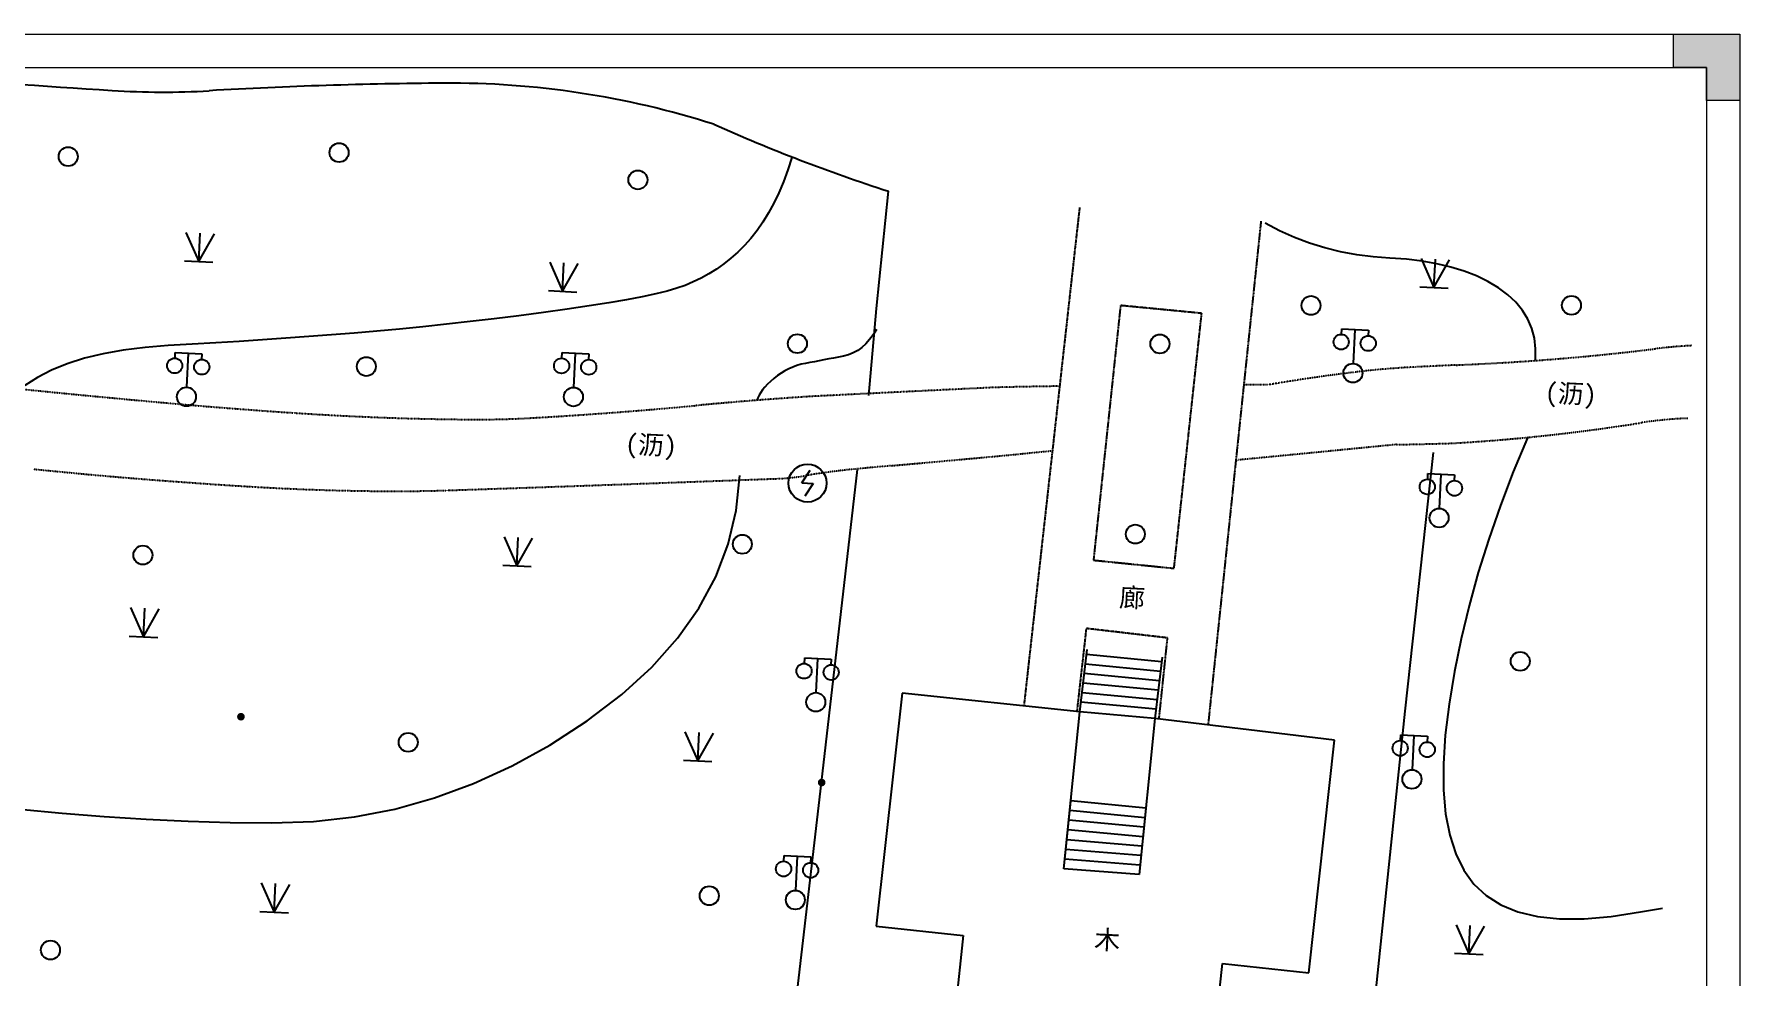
# Model space of a CAD drawing. Header units: millimetres. Extents: x 4 to 2106212, y -117026 to 198097.
# Drawn here: x 944542 to 1034251, y -62681 to -13075 of the extents above; entities that cross this region are included whole.
import ezdxf
from ezdxf.enums import TextEntityAlignment as Align

# ---------------------------------------------------------------- set-up
doc = ezdxf.new("R2010")
doc.units = ezdxf.units.MM
doc.linetypes.add('X32', pattern=[1.5, 1, -0.5])
doc.linetypes.add('X6', pattern=[2, 1, -1])
doc.layers.add('图框', color=7, linetype='Continuous', lineweight=13)
doc.layers.add('粗实线', color=7, linetype='Continuous')
doc.styles.add('宋体', font='')
doc.styles.get('宋体').set_extended_font_data('SimSun')

# ---------------------------------------------------------------- blocks, each defined once
blk = doc.blocks.new('GW-TK')
at = {"layer": '图框', "linetype": 'Continuous', "lineweight": 0}
h = blk.add_hatch(color=256, dxfattribs=at)
h.dxf.hatch_style = 1
h.paths.add_polyline_path([(927593.55, 464715.01), (927593.55, 464710.01), (927598.55, 464710.01), (927598.55, 464705.01), (927603.55, 464705.01), (927603.55, 464715.01)])
at = {"layer": '图框'}
for points in [[(927183.55, 464715.01), (927603.55, 464715.01), (927603.55, 464418.01), (927183.55, 464418.01)], [(927188.55, 464710.01), (927598.55, 464710.01), (927598.55, 464423.01), (927188.55, 464423.01)]]:
    blk.add_lwpolyline(points, close=True, dxfattribs=at)
at = {"layer": '图框', "linetype": 'Continuous', "lineweight": 0}
blk.add_lwpolyline([(927598.55, 464705.01), (927598.55, 464710.01), (927593.55, 464710.01), (927593.55, 464715.01), (927603.55, 464715.01), (927603.55, 464705.01)], close=True, dxfattribs=at)
blk = doc.blocks.new('jytkjyk')
at = {"layer": '粗实线', "color": 252, "linetype": 'Continuous'}
for p, q in [((520511, 183981, 15000), (520304, 183327, 15000)), ((520520, 184016, 15000), (520511, 183981, 15000)), ((520304, 183327, 15000), (520074, 182711, 15000)), ((519824, 182131, 15000), (519560, 181584, 15000)), ((520074, 182711, 15000), (519824, 182131, 15000)), ((519560, 181584, 15000), (519281, 181070, 15000)), ((518988, 180589, 15000), (518680, 180142, 15000)), ((519281, 181070, 15000), (518988, 180589, 15000)), ((546162, 180127, 14000), (545403, 180523, 14000)), ((518357, 179728, 15000), (518020, 179347, 15000)), ((518680, 180142, 15000), (518357, 179728, 15000)), ((546939, 179780, 14000), (546162, 180127, 14000)), ((547733, 179479, 14000), (546939, 179780, 14000)), ((548545, 179227, 14000), (547733, 179479, 14000)), ((517303, 178680, 15000), (516928, 178384, 15000)), ((517668, 178999, 15000), (517303, 178680, 15000)), ((518020, 179347, 15000), (517668, 178999, 15000)), ((549374, 179021, 14000), (548545, 179227, 14000)), ((550221, 178863, 14000), (549374, 179021, 14000)), ((551086, 178753, 14000), (550221, 178863, 14000)), ((551968, 178690, 14000), (551086, 178753, 14000)), ((552837, 178631, 14000), (551968, 178690, 14000)), ((553661, 178533, 14000), (552837, 178631, 14000)), ((554441, 178397, 14000), (553661, 178533, 14000)), ((515739, 177638, 15000), (515322, 177436, 15000)), ((516146, 177863, 15000), (515739, 177638, 15000)), ((516542, 178112, 15000), (516146, 177863, 15000)), ((516928, 178384, 15000), (516542, 178112, 15000)), ((555176, 178221, 14000), (554441, 178397, 14000)), ((555866, 178006, 14000), (555176, 178221, 14000)), ((556512, 177753, 14000), (555866, 178006, 14000)), ((557113, 177460, 14000), (556512, 177753, 14000)), ((513351, 176810, 15000), (512637, 176657, 15000)), ((513957, 176959, 15000), (513351, 176810, 15000)), ((514455, 177104, 15000), (513957, 176959, 15000)), ((514893, 177258, 15000), (514455, 177104, 15000)), ((515322, 177436, 15000), (514893, 177258, 15000)), ((557669, 177128, 14000), (557113, 177460, 14000)), ((558167, 176762, 14000), (557669, 177128, 14000)), ((558592, 176365, 14000), (558167, 176762, 14000)), ((507449, 175831, 15000), (506149, 175661, 15000)), ((508702, 176005, 15000), (507449, 175831, 15000)), ((509848, 176174, 15000), (508702, 176005, 15000)), ((510886, 176339, 15000), (509848, 176174, 15000)), ((511815, 176500, 15000), (510886, 176339, 15000)), ((512637, 176657, 15000), (511815, 176500, 15000)), ((558945, 175937, 14000), (558592, 176365, 14000)), ((559225, 175479, 14000), (558945, 175937, 14000)), ((499885, 174957, 15000), (498679, 174846, 15000)), ((501107, 175078, 15000), (499885, 174957, 15000)), ((502344, 175209, 15000), (501107, 175078, 15000)), ((503597, 175350, 15000), (502344, 175209, 15000)), ((504865, 175500, 15000), (503597, 175350, 15000)), ((506149, 175661, 15000), (504865, 175500, 15000)), ((524960, 174934, 14000), (524789, 174653, 14000)), ((559433, 174990, 14000), (559225, 175479, 14000)), ((559567, 174470, 14000), (559433, 174990, 14000)), ((487715, 174084, 15000), (486494, 173991, 15000)), ((488971, 174155, 15000), (487715, 174084, 15000)), ((490218, 174229, 15000), (488971, 174155, 15000)), ((491454, 174307, 15000), (490218, 174229, 15000)), ((492681, 174388, 15000), (491454, 174307, 15000)), ((493897, 174472, 15000), (492681, 174388, 15000)), ((495104, 174560, 15000), (493897, 174472, 15000)), ((496302, 174651, 15000), (495104, 174560, 15000)), ((497489, 174745, 15000), (496302, 174651, 15000)), ((498679, 174846, 15000), (497489, 174745, 15000)), ((524407, 174182, 14000), (524198, 173992, 14000)), ((524604, 174402, 14000), (524407, 174182, 14000)), ((524789, 174653, 14000), (524604, 174402, 14000)), ((559630, 173920, 14000), (559567, 174470, 14000)), ((483307, 173420, 15000), (482403, 173133, 15000)), ((484290, 173659, 15000), (483307, 173420, 15000)), ((485352, 173849, 15000), (484290, 173659, 15000)), ((486494, 173991, 15000), (485352, 173849, 15000)), ((521230, 173153, 14000), (521000, 173103, 14000)), ((521466, 173196, 14000), (521230, 173153, 14000)), ((521705, 173241, 14000), (521466, 173196, 14000)), ((521949, 173287, 14000), (521705, 173241, 14000)), ((522197, 173335, 14000), (521949, 173287, 14000)), ((522449, 173383, 14000), (522197, 173335, 14000)), ((522706, 173433, 14000), (522449, 173383, 14000)), ((522967, 173484, 14000), (522706, 173433, 14000)), ((523232, 173536, 14000), (522967, 173484, 14000)), ((523492, 173604, 14000), (523232, 173536, 14000)), ((523740, 173703, 14000), (523492, 173604, 14000)), ((523975, 173832, 14000), (523740, 173703, 14000)), ((524198, 173992, 14000), (523975, 173832, 14000)), ((559619, 173339, 14000), (559630, 173920, 14000)), ((480835, 172413, 15000), (480169, 171980, 15000)), ((481579, 172797, 15000), (480835, 172413, 15000)), ((482403, 173133, 15000), (481579, 172797, 15000)), ((519565, 172359, 14000), (519391, 172205, 14000)), ((519751, 172508, 14000), (519565, 172359, 14000)), ((519944, 172642, 14000), (519751, 172508, 14000)), ((520143, 172762, 14000), (519944, 172642, 14000)), ((520348, 172868, 14000), (520143, 172762, 14000)), ((520559, 172961, 14000), (520348, 172868, 14000)), ((520776, 173039, 14000), (520559, 172961, 14000)), ((521000, 173103, 14000), (520776, 173039, 14000)), ((518789, 171475, 14000), (518722, 171336, 14000)), ((518874, 171616, 14000), (518789, 171475, 14000)), ((518976, 171759, 14000), (518874, 171616, 14000)), ((519097, 171905, 14000), (518976, 171759, 14000)), ((519235, 172054, 14000), (519097, 171905, 14000)), ((519391, 172205, 14000), (519235, 172054, 14000)), ((518722, 171336, 14000), (518673, 171201, 14000)), ((559196, 169242, 14000), (558452, 167449, 14000)), ((517584, 165417, 14000), (517769, 167261, 14000)), ((558452, 167449, 14000), (557773, 165668, 14000)), ((517166, 163638, 14000), (517584, 165417, 14000)), ((557773, 165668, 14000), (557160, 163898, 14000)), ((516513, 161925, 14000), (517166, 163638, 14000)), ((557160, 163898, 14000), (556613, 162140, 14000)), ((515627, 160276, 14000), (516513, 161925, 14000)), ((556613, 162140, 14000), (556131, 160394, 14000)), ((514506, 158694, 14000), (515627, 160276, 14000)), ((556131, 160394, 14000), (555714, 158660, 14000)), ((513151, 157176, 14000), (514506, 158694, 14000)), ((535655, 154816, 100000), (536037, 158097, 100000)), ((555714, 158660, 14000), (555362, 156937, 14000)), ((511563, 155724, 14000), (513151, 157176, 14000)), ((539892, 156944, 100000), (535948, 157332, 100000)), ((539950, 157441, 100000), (536007, 157835, 100000)), ((539981, 157700, 100000), (539603, 154460, 100000)), ((539777, 155951, 100000), (535831, 156326, 100000)), ((539835, 156447, 100000), (535889, 156829, 100000)), ((555362, 156937, 14000), (555076, 155226, 14000)), ((509740, 154336, 14000), (511563, 155724, 14000)), ((526311, 155798), (524948, 143544)), ((535655, 154816), (526311, 155798)), ((539661, 154957, 100000), (535713, 155320, 100000)), ((539719, 155454, 100000), (535772, 155823, 100000)), ((555076, 155226, 14000), (554875, 153586, 14000)), ((507784, 153067, 14000), (509740, 154336, 14000)), ((534818, 146557), (535655, 154816)), ((539603, 154460, 100000), (535655, 154816, 100000)), ((539603, 154460), (538772, 146259)), ((549054, 153328), (539603, 154460)), ((554875, 153586, 14000), (554778, 152076, 14000)), ((505795, 151969, 14000), (507784, 153067, 14000)), ((547694, 141086), (549054, 153328)), ((503773, 151042, 14000), (505795, 151969, 14000)), ((554778, 152076, 14000), (554785, 150697, 14000)), ((501718, 150286, 14000), (503773, 151042, 14000)), ((499630, 149700, 14000), (501718, 150286, 14000)), ((534818, 146557, 100000), (535197, 150301, 100000)), ((539125, 149742, 100000), (535181, 150137, 100000)), ((539141, 149901, 100000), (538772, 146259, 100000)), ((554785, 150697, 14000), (554896, 149447, 14000)), ((479919, 149695, 14000), (482131, 149484, 14000)), ((482131, 149484, 14000), (484342, 149309, 14000)), ((484342, 149309, 14000), (486551, 149170, 14000)), ((486551, 149170, 14000), (488758, 149067, 14000)), ((488758, 149067, 14000), (490964, 149000, 14000)), ((490964, 149000, 14000), (493168, 148969, 14000)), ((493168, 148969, 14000), (495355, 149042, 14000)), ((495355, 149042, 14000), (497509, 149286, 14000)), ((497509, 149286, 14000), (499630, 149700, 14000)), ((539024, 148747, 100000), (535077, 149114, 100000)), ((539074, 149244, 100000), (535129, 149625, 100000)), ((554896, 149447, 14000), (555111, 148328, 14000)), ((538923, 147751, 100000), (534973, 148091, 100000)), ((538974, 148249, 100000), (535025, 148603, 100000)), ((555111, 148328, 14000), (555431, 147338, 14000)), ((538873, 147254, 100000), (534922, 147580, 100000)), ((555431, 147338, 14000), (555854, 146479, 14000)), ((538772, 146259), (534818, 146557)), ((538772, 146259, 100000), (534818, 146557, 100000)), ((538822, 146756, 100000), (534870, 147069, 100000)), ((555854, 146479, 14000), (556381, 145750, 14000)), ((556381, 145750, 14000), (557025, 145146, 14000)), ((557025, 145146, 14000), (557798, 144662, 14000)), ((557798, 144662, 14000), (558700, 144299, 14000)), ((565149, 144286, 14000), (566297, 144484, 14000)), ((524948, 143544), (529528, 143049)), ((558700, 144299, 14000), (559732, 144056, 14000)), ((559732, 144056, 14000), (560892, 143933, 14000)), ((560892, 143933, 14000), (562182, 143930, 14000)), ((562182, 143930, 14000), (563601, 144048, 14000)), ((563601, 144048, 14000), (565149, 144286, 14000)), ((529528, 143049), (529116, 139230)), ((542754, 137819), (543159, 141576)), ((543159, 141576), (547694, 141086))]:
    blk.add_line(p, q, dxfattribs=at)
at = {"layer": '粗实线', "color": 252}
for p, q in [((524969, 176031, 13824), (525589, 182211, 13824)), ((488643, 180045, 100000), (489318, 178510, 100000)), ((489318, 178510, 100000), (489392, 180008, 100000)), ((489318, 178510, 100000), (490141, 179971, 100000)), ((488569, 178547, 100000), (490067, 178473, 100000)), ((553607, 178677, 100000), (554282, 177142, 100000)), ((554282, 177142, 100000), (554356, 178640, 100000)), ((554282, 177142, 100000), (555105, 178603, 100000)), ((507780, 178480, 100000), (508455, 176944, 100000)), ((508455, 176944, 100000), (508529, 178443, 100000)), ((508455, 176944, 100000), (509278, 178406, 100000)), ((507706, 176982, 100000), (509204, 176907, 100000)), ((553533, 177179, 100000), (555031, 177105, 100000)), ((524568, 171459, 13824), (524969, 176031, 13824)), ((549422, 174677, 100000), (549436, 174977, 100000)), ((549436, 174977, 100000), (550835, 174905, 100000)), ((550046, 173143, 100000), (550135, 174941, 100000)), ((550835, 174905, 100000), (550820, 174606, 100000)), ((488073, 173430, 100000), (488088, 173730, 100000)), ((488088, 173730, 100000), (489486, 173658, 100000)), ((488698, 171896, 100000), (488787, 173694, 100000)), ((489486, 173658, 100000), (489472, 173359, 100000)), ((508424, 173421, 100000), (508439, 173721, 100000)), ((508439, 173721, 100000), (509837, 173649, 100000)), ((509049, 171887, 100000), (509138, 173685, 100000)), ((509837, 173649, 100000), (509822, 173350, 100000)), ((554248, 168468), (552744, 154850)), ((522079, 151097), (523960, 167574)), ((553952, 167054, 100000), (553967, 167353, 100000)), ((553967, 167353, 100000), (555365, 167282, 100000)), ((554577, 165520, 100000), (554666, 167318, 100000)), ((555365, 167282, 100000), (555350, 166982, 100000)), ((505378, 164031, 100000), (506053, 162496, 100000)), ((506053, 162496, 100000), (506127, 163994, 100000)), ((506053, 162496, 100000), (506876, 163957, 100000)), ((505304, 162533, 100000), (506802, 162459, 100000)), ((485738, 160303, 100000), (486413, 158768, 100000)), ((486413, 158768, 100000), (486487, 160266, 100000)), ((486413, 158768, 100000), (487236, 160229, 100000)), ((485664, 158805, 100000), (487162, 158731, 100000)), ((521173, 157364, 100000), (521187, 157663, 100000)), ((521187, 157663, 100000), (522586, 157592, 100000)), ((521798, 155830, 100000), (521887, 157628, 100000)), ((522586, 157592, 100000), (522571, 157292, 100000)), ((552744, 154850), (551106, 139068)), ((514886, 153771, 100000), (515561, 152235, 100000)), ((515561, 152235, 100000), (515635, 153734, 100000)), ((515561, 152235, 100000), (516385, 153697, 100000)), ((552523, 153301, 100000), (552538, 153601, 100000)), ((552538, 153601, 100000), (553936, 153529, 100000)), ((553148, 151767, 100000), (553237, 153565, 100000)), ((553936, 153529, 100000), (553921, 153230, 100000)), ((514812, 152273, 100000), (516310, 152198, 100000)), ((520395, 136674), (522079, 151097)), ((520096, 146953, 100000), (520110, 147252, 100000)), ((520110, 147252, 100000), (521509, 147181, 100000)), ((520720, 145419, 100000), (520810, 147217, 100000)), ((521509, 147181, 100000), (521494, 146881, 100000)), ((492608, 145815, 100000), (493283, 144279, 100000)), ((493283, 144279, 100000), (493357, 145778, 100000)), ((493283, 144279, 100000), (494106, 145741, 100000)), ((492534, 144317, 100000), (494032, 144242, 100000)), ((555444, 143613, 100000), (556119, 142078, 100000)), ((556119, 142078, 100000), (556194, 143576, 100000)), ((556119, 142078, 100000), (556943, 143539, 100000)), ((555370, 142115, 100000), (556868, 142041, 100000))]:
    blk.add_line(p, q, dxfattribs=at)
at = {"layer": '粗实线', "color": 252, "linetype": 'X32'}
for p, q in [((535643, 181354), (532715, 155139)), ((545184, 180642), (542404, 154160)), ((537797, 176196), (536374, 162798)), ((542068, 175784), (537797, 176196)), ((540613, 162368), (542068, 175784)), ((536374, 162798), (540613, 162368)), ((535993, 159205), (535499, 154833)), ((540271, 158706), (535993, 159205)), ((539825, 154434), (540271, 158706))]:
    blk.add_line(p, q, dxfattribs=at)
at = {"layer": '粗实线', "color": 252, "linetype": 'X6'}
for q in [(543964, 168065), (552318, 168880)]:
    blk.add_line((552318, 168880), q, dxfattribs=at)
at = {"layer": '粗实线', "color": 252}
for points in [[(521036, 166865), (521470, 167537)], [(521036, 166865), (521636, 166836)], [(521636, 166836), (521202, 166163)]]:
    blk.add_lwpolyline(points, dxfattribs=at)
at = {"layer": '粗实线', "color": 252, "linetype": 'Continuous', "const_width": 200, "flags": 128}
for points, elevation in [([(491439, 154565, 1), (491638, 154555, 1)], 14600), ([(521980, 151102, 1), (522179, 151092, 1)], 13620)]:
    blk.add_lwpolyline(points, format="xyb", close=True, dxfattribs=dict(at, elevation=elevation))
at = {"layer": '粗实线', "color": 252}
for centre, radius in [((482455, 184030, 100000), 500), ((496698, 184240, 100000), 500), ((512416, 182806, 100000), 500), ((547816, 176199, 100000), 500), ((561513, 176206, 100000), 500), ((520802, 174189, 100000), 500), ((539872, 174176, 100000), 500), ((549402, 174278, 100000), 400), ((550826, 174206, 100000), 400), ((488054, 173031, 100000), 400), ((489478, 172959, 100000), 400), ((498133, 172987, 100000), 500), ((508404, 173022, 100000), 400), ((509829, 172950, 100000), 400), ((550022, 172644, 100000), 500), ((488674, 171397, 100000), 500), ((509024, 171388, 100000), 500), ((521336, 166850, 100000), 1000), ((553932, 166654, 100000), 400), ((555357, 166582, 100000), 400), ((554552, 165020, 100000), 500), ((538576, 164166, 100000), 500), ((486382, 163066, 100000), 500), ((517908, 163634, 100000), 500), ((558820, 157475, 100000), 500), ((521153, 156964, 100000), 400), ((522578, 156892, 100000), 400), ((521773, 155330, 100000), 500), ((500335, 153213, 100000), 500), ((552504, 152902, 100000), 400), ((553928, 152830, 100000), 400), ((553123, 151268, 100000), 500), ((520076, 146553, 100000), 400), ((521501, 146481, 100000), 400), ((516170, 145143, 100000), 500), ((520696, 144919, 100000), 500), ((481521, 142285, 100000), 500)]:
    blk.add_circle(centre, radius, dxfattribs=at)
for centre, radius, start, end in [((561597, 1379279), 1194240, 265.788627, 266.311082), ((487456, 229326), 41899, 266.31108, 273.31007), ((503892, -54863), 242765, 90.4039, 93.31007), ((502503, 142132), 45765, 72.31227, 90.4039), ((553793, 269442), 91677, 245.93425, 252.08269)]:
    blk.add_arc(centre, radius, start, end, dxfattribs=at)
at = {"layer": '粗实线', "color": 252, "linetype": 'X6'}
for centre, radius, start, end in [((569095, 148288), 25827, 92.78691, 97.05008), ((550525, 298448), 125477, 272.85327, 277.05008), ((561104, 81624), 91725, 96.89136, 99.7838), ((555569, 127424), 45592, 92.78829, 96.89136), ((604870, -884856), 1059072, 92.675032, 92.788293), ((535483, 600250), 427654, 272.67503, 272.85327), ((545989, 822067), 653606, 264.086866, 264.878206), ((534961, -36328), 208175, 93.88964, 95.37025), ((524851, 112359), 59145, 92.86617, 93.88965), ((732506, -4035277), 4211976, 92.744889, 92.866169), ((532415, 138156), 33749, 91.26489, 92.74489), ((540046, -207472), 379462, 90.82352, 91.26489), ((542775, -284601), 456625, 89.65596, 89.81129), ((513577, 460450), 290540, 264.87821, 266.19471), ((505407, 337602), 167421, 266.19471, 267.92903), ((493628, 402389), 232483, 273.58092, 273.98034), ((493368, 406126), 236229, 273.98034, 275.37025), ((504372, 309002), 138802, 267.92903, 269.8355), ((504105, 215936), 45735, 269.8355, 273.15708), ((495253, 376433), 206476, 273.15708, 273.58092), ((549407, 269125), 100346, 273.60427, 279.04009), ((568262, 150617), 19652, 91.80974, 99.04009), ((549107, 367025), 198171, 270.92852, 271.64726), ((554035, 195657), 26732, 271.64726, 273.60427), ((554030, -149240), 318267, 95.09974, 95.43215), ((293052, 2775119), 2617714, 275.099743, 275.215648), ((521510, 272353), 104543, 275.21565, 275.64468), ((436538, 1132068), 968447, 275.64468, 275.785641), ((320346, 5330042), 5166818, 272.479398, 272.480512), ((511042, 464145), 298109, 264.14133, 264.50459), ((500959, 359346), 192825, 264.50459, 264.88176), ((515210, 518450), 352567, 264.88176, 265.16069), ((501669, 358515), 192059, 265.16069, 265.66178), ((521379, 618332), 452622, 265.66178, 265.98819), ((363352, 4319052), 4154908, 272.018635, 272.077678), ((258392, 7212248), 7050007, 272.0776782, 272.123005), ((517336, 227057), 60018, 272.123, 272.15027), ((482441, 1156409), 990025, 272.150267, 272.156982), ((519265, 178722), 11645, 272.15698, 279.66856), ((527364, 131188), 36574, 95.43215, 99.66856), ((504760, 381369), 215077, 265.98819, 266.59444), ((501703, 330000), 163618, 266.59444, 267.28953), ((499344, 280162), 113724, 267.28953, 268.04248), ((500008, 299593), 133166, 268.04248, 268.73829), ((500437, 319072), 152650, 268.73829, 269.42591), ((499563, 231849), 65423, 269.42591, 270.47628), ((498700, 335659), 169237, 270.47628, 270.89485), ((500801, 201159), 34720, 270.89485, 271.81898), ((384443, 3865052), 3700460, 271.818978, 271.825155), ((498986, 270513), 104096, 271.82516, 271.86199), ((407980, 3069891), 2904954, 271.86199, 271.86283), ((158385, 10742496), 10581617, 271.8631123, 271.8635509), ((450555, 1762741), 1597110, 271.863553, 271.960548), ((352834, 4617455), 4453497, 271.960548, 272.018635)]:
    blk.add_arc(centre, radius, start, end, dxfattribs=at)
at = {"layer": '粗实线', "color": 252, "linetype": 'Continuous', "style": '宋体'}
for s, p in [('(沥)', (561476, 171485, 100000)), ('(沥)', (513106, 168787, 100000)), ('廊', (538414, 160846, 100000))]:
    blk.add_text(s, height=1000, rotation=357.16432, dxfattribs=at).set_placement(p, align=Align.MIDDLE)
blk.add_text('木', height=1000, rotation=357.16432, dxfattribs=at).set_placement((537782, 142788, 100000), align=Align.MIDDLE_RIGHT)

msp = doc.modelspace()

# ---------------------------------------------------------------- block references
at = {"xscale": 350, "yscale": 350, "zscale": 350}
msp.add_blockref('GW-TK', (-323626990.9057, -162663329.3938), dxfattribs=at)
msp.add_blockref('jytkjyk', (463880.0711, -203551.8445))

doc.saveas('drawing.dxf')
